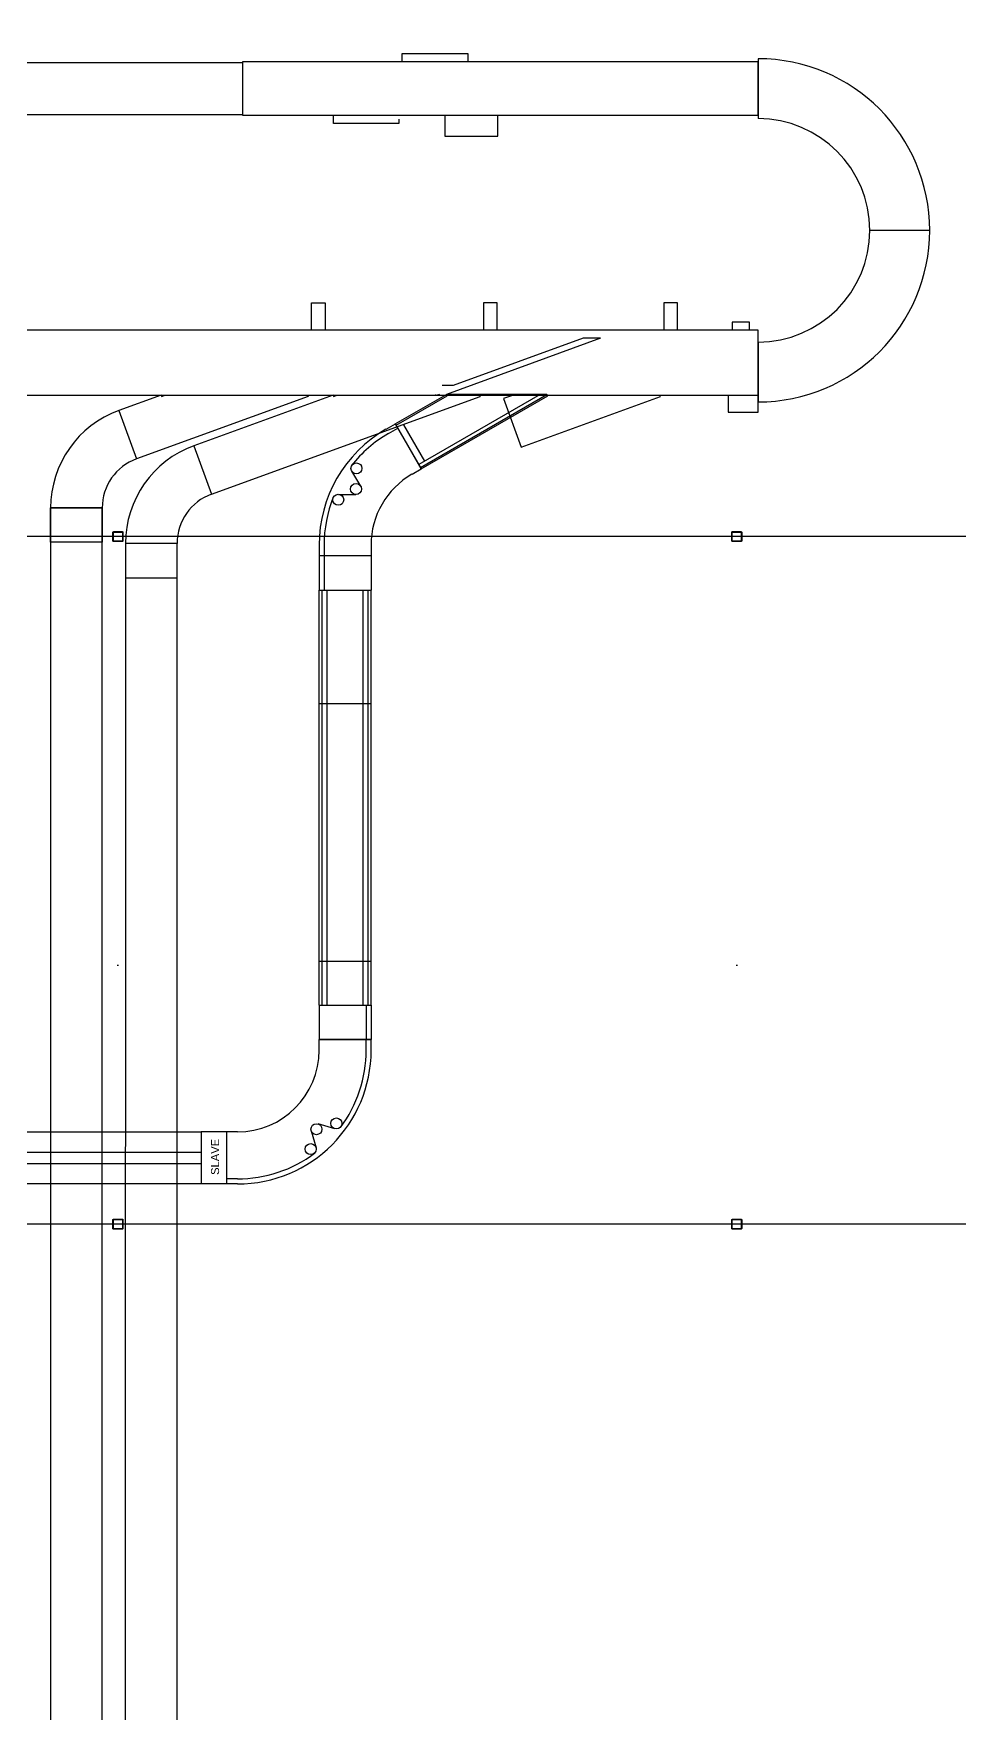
# Model space of a CAD drawing. Header units: millimetres. Extents: x 626570 to 643256, y 6233 to 11343.
# Drawn here: x 641725 to 642371, y 9105 to 10278 of the extents above; entities that cross this region are included whole.
import ezdxf

# ---------------------------------------------------------------- set-up
doc = ezdxf.new("R2010")
doc.units = ezdxf.units.MM
doc.header["$LTSCALE"] = 4000
doc.header["$MEASUREMENT"] = 0
doc.linetypes.add('DASHDOT', pattern=[1, 0.5, -0.25, 0, -0.25])
doc.linetypes.add('DASHED', pattern=[0.75, 0.5, -0.25])
doc.layers.get('0').update_dxf_attribs({"linetype": 'CONTINUOUS'})
for name, color, linetype in [('CALLOUTS', 7, 'CONTINUOUS'), ('MASTERFOUNDATION_1', 4, 'DASHDOT'), ('MASTERFOUNDATION_25', 7, 'CONTINUOUS'), ('RAP-NEW-20FT6', 4, 'CONTINUOUS'), ('RCD_DETAILS', 4, 'CONTINUOUS'), ('SORTER', 4, 'CONTINUOUS')]:
    doc.layers.add(name, color=color, linetype=linetype)
doc.styles.add('RAPISTAN', font='arial.ttf')

# ---------------------------------------------------------------- blocks, each defined once
blk = doc.blocks.new('36-1102')
for p, q in [((0, 4), (144, 4)), ((0, -4), (144, -4))]:
    blk.add_line(p, q)
blk.add_lwpolyline([(0, 18.125), (144, 18.125), (144, -18.125), (0, -18.125)], close=True)
blk = doc.blocks.new('36-996-90')
for p, q in [((75.2, 100.9), (82.8, 100.9)), ((75.2, 97.4), (82.8, 97.4)), ((82.8, 64.6), (82.8, 100.9)), ((23.7, 63.8), (20.3, 75.6)), ((7.2, 62.4), (18.9, 59)), ((75.2, 64.6), (82.8, 64.6)), ((-18.1, 7.5), (-18.1, 0)), ((18.1, 0), (-18.1, 0)), ((-14.6, 7.5), (-14.6, 0)), ((18.1, 7.5), (18.1, 0))]:
    blk.add_line(p, q)
for centre in [(24, 76.6), (6.1, 58.7), (20, 62.7)]:
    blk.add_circle(centre, 3.85)
for radius, start, end in [(93.4, 90, 180), (89.9, 90, 126.8447), (89.9, 143.1553, 180), (57.1, 90, 180)]:
    blk.add_arc((75.2, 7.5), radius, start, end)
blk = doc.blocks.new('K0074-10BCX')
at = {"ltscale": 0.25}
for p, q in [((-41.2, 0), (-41.2, -36.2)), ((-41.2, 0), (0, 0)), ((60.8, -35.1), (0, 0)), ((0, 0), (0, -1.1)), ((-41.2, -1.1), (0, -1.1)), ((-41.2, -35.1), (60.8, -35.1)), ((60.8, -36.2), (60.8, -35.1)), ((-41.2, -36.2), (60.8, -36.2))]:
    blk.add_line(p, q, dxfattribs=at)
blk = doc.blocks.new('36-996-60')
for p, q in [((28.6, 88.4), (35.1, 92.1)), ((30.3, 85.3), (36.8, 89.1)), ((53.2, 60.7), (35.1, 92.1)), ((10.9, 48.6), (4.6, 59)), ((46.7, 57), (53.2, 60.7)), ((-4.7, 42.9), (7.5, 42.7)), ((-18.1, 7.5), (-18.1, 0)), ((18.1, 0), (-18.1, 0)), ((-14.6, 7.5), (-14.6, 0)), ((18.1, 7.5), (18.1, 0))]:
    blk.add_line(p, q)
for centre in [(7.9, 61), (7.6, 46.6), (-4.8, 39.1)]:
    blk.add_circle(centre, 3.85)
for radius, start, end in [(93.4, 120, 180), (89.9, 120, 141.8447), (57.1, 120, 180), (89.9, 158.1553, 180)]:
    blk.add_arc((75.2, 7.5), radius, start, end)
blk = doc.blocks.new('A$C74486B7B')
at = {"layer": 'RAP-NEW-20FT6', "linetype": 'DASHED'}
blk.add_line((3452.4, 290.9), (3344.9, 251.7), dxfattribs=at)
at = {"layer": 'RAP-NEW-20FT6', "linetype": 'Continuous'}
blk.add_line((3440.4, 290.9), (3349.7, 257.9), dxfattribs=at)
at = {"layer": 'RAP-NEW-20FT6', "ltscale": 0.25}
for p, q in [((3410.4, 251.7), (3325.7, 202.8)), ((3315, 230.4), (3329.6, 205.1)), ((3256.1, 139), (3256.1, 115)), ((3259.6, 139), (3259.6, 115)), ((3292.4, 139), (3292.4, 115)), ((3256.1, -174.6), (3256.1, 115)), ((3256.1, 115), (3292.4, 115)), ((3258.1, -174.6), (3258.1, 115)), ((3261.6, -174.6), (3261.6, 115)), ((3286.9, -174.6), (3286.9, 115)), ((3290.4, -174.6), (3290.4, 115)), ((3292.4, -174.6), (3292.4, 115)), ((3256.1, 35.9), (3292.4, 35.9)), ((3256.1, -144.1), (3292.4, -144.1)), ((3256.1, -174.6), (3256.1, -198.6)), ((3256.1, -174.6), (3292.4, -174.6)), ((3288.9, -174.6), (3288.9, -198.6)), ((3292.4, -174.6), (3292.4, -198.6)), ((3292.4, -198.6), (3256.1, -198.6)), ((3173.6, -263.2), (3173.6, -299.5)), ((3191.5, -263.2), (3173.6, -263.2)), ((3191.5, -299.5), (3173.6, -299.5))]:
    blk.add_line(p, q, dxfattribs=at)
at = {"layer": 'RAP-NEW-20FT6'}
for p, q in [((3337.7, 250.8), (3337.4, 251.7)), ((3340.2, 251.7), (3337.7, 250.8)), ((3349.7, 257.9), (3341.9, 257.9))]:
    blk.add_line(p, q, dxfattribs=at)
at = {"layer": 'RCD_DETAILS', "color": 8, "linetype": 'DASHED'}
blk.add_line((3452.4, 290.9), (3440.4, 290.9), dxfattribs=at)
at = {"layer": 'RAP-NEW-20FT6', "ltscale": 0.25}
for name, p, rotation in [('K0074-10BCX', (3344.9, 251.7), 29.99999999999996), ('36-996-90', (3274.2, -198.6), 180)]:
    blk.add_blockref(name, p, dxfattribs=dict(at, rotation=rotation))
for name, p in [('36-996-60', (3274.2, 139)), ('36-1102', (3029.6, -281.3))]:
    blk.add_blockref(name, p, dxfattribs=at)
at = {"layer": 'RAP-NEW-20FT6', "ltscale": 0.25, "style": 'RAPISTAN'}
blk.add_text('SLAVE', height=5.59, rotation=90, dxfattribs=at).set_placement((3186.2, -293.2))

msp = doc.modelspace()

# ---------------------------------------------------------------- linework, layer by layer
at = {"layer": 'MASTERFOUNDATION_1', "linetype": 'DASHDOT'}
for p, q in [((641784, 6627.5), (641784, 11123.2)), ((642216, 6627.5), (642216, 11123.2)), ((643023.9, 9926.6), (626796.6, 9926.6)), ((643023.9, 9446.6), (626796.6, 9446.6))]:
    msp.add_line(p, q, dxfattribs=at)
at = {"layer": 'MASTERFOUNDATION_25', "linetype": 'Continuous', "flags": 128}
for points in [[(641781.1, 9930.1), (641786.9, 9930.1), (641786.9, 9930.1), (641786.9, 9930.1), (641786.9, 9930.1), (641786.9, 9930.1), (641787, 9930.1), (641787, 9930.1), (641787, 9930.1), (641787, 9930.1), (641787, 9930.1), (641787.1, 9930.1), (641787.1, 9930.1), (641787.1, 9930.1), (641787.1, 9930), (641787.1, 9930), (641787.2, 9930), (641787.2, 9930), (641787.2, 9930), (641787.2, 9930), (641787.2, 9930), (641787.3, 9930), (641787.3, 9929.9), (641787.3, 9929.9), (641787.3, 9929.9), (641787.3, 9929.9), (641787.3, 9929.9), (641787.3, 9929.9), (641787.4, 9929.9), (641787.4, 9929.8), (641787.4, 9929.8), (641787.4, 9929.8), (641787.4, 9929.8), (641787.4, 9929.8), (641787.4, 9929.7), (641787.4, 9929.7), (641787.4, 9929.7), (641787.4, 9929.7), (641787.5, 9929.7), (641787.5, 9929.6), (641787.5, 9929.6), (641787.5, 9929.6), (641787.5, 9929.6), (641787.5, 9929.6), (641787.5, 9929.5), (641787.5, 9929.5), (641787.5, 9929.5), (641787.5, 9923.7), (641787.5, 9923.7), (641787.5, 9923.7), (641787.5, 9923.7), (641787.5, 9923.6), (641787.5, 9923.6), (641787.5, 9923.6), (641787.5, 9923.6), (641787.5, 9923.6), (641787.4, 9923.5), (641787.4, 9923.5), (641787.4, 9923.5), (641787.4, 9923.5), (641787.4, 9923.5), (641787.4, 9923.4), (641787.4, 9923.4), (641787.4, 9923.4), (641787.4, 9923.4), (641787.4, 9923.4), (641787.3, 9923.3), (641787.3, 9923.3), (641787.3, 9923.3), (641787.3, 9923.3), (641787.3, 9923.3), (641787.3, 9923.3), (641787.3, 9923.3), (641787.2, 9923.2), (641787.2, 9923.2), (641787.2, 9923.2), (641787.2, 9923.2), (641787.2, 9923.2), (641787.1, 9923.2), (641787.1, 9923.2), (641787.1, 9923.2), (641787.1, 9923.2), (641787.1, 9923.1), (641787, 9923.1), (641787, 9923.1), (641787, 9923.1), (641787, 9923.1), (641787, 9923.1), (641786.9, 9923.1), (641786.9, 9923.1), (641786.9, 9923.1), (641786.9, 9923.1), (641786.9, 9923.1), (641781.1, 9923.1), (641781.1, 9923.1), (641781.1, 9923.1), (641781, 9923.1), (641781, 9923.1), (641781, 9923.1), (641781, 9923.1), (641780.9, 9923.1), (641780.9, 9923.1), (641780.9, 9923.1), (641780.9, 9923.1), (641780.9, 9923.2), (641780.8, 9923.2), (641780.8, 9923.2), (641780.8, 9923.2), (641780.8, 9923.2), (641780.8, 9923.2), (641780.8, 9923.2), (641780.7, 9923.2), (641780.7, 9923.2), (641780.7, 9923.3), (641780.7, 9923.3), (641780.7, 9923.3), (641780.7, 9923.3), (641780.6, 9923.3), (641780.6, 9923.3), (641780.6, 9923.3), (641780.6, 9923.4), (641780.6, 9923.4), (641780.6, 9923.4), (641780.6, 9923.4), (641780.5, 9923.4), (641780.5, 9923.5), (641780.5, 9923.5), (641780.5, 9923.5), (641780.5, 9923.5), (641780.5, 9923.5), (641780.5, 9923.6), (641780.5, 9923.6), (641780.5, 9923.6), (641780.5, 9923.6), (641780.5, 9923.6), (641780.5, 9923.7), (641780.5, 9923.7), (641780.5, 9923.7), (641780.5, 9923.7), (641780.5, 9929.5), (641780.5, 9929.5), (641780.5, 9929.5), (641780.5, 9929.6), (641780.5, 9929.6), (641780.5, 9929.6), (641780.5, 9929.6), (641780.5, 9929.6), (641780.5, 9929.7), (641780.5, 9929.7), (641780.5, 9929.7), (641780.5, 9929.7), (641780.5, 9929.7), (641780.5, 9929.8), (641780.5, 9929.8), (641780.6, 9929.8), (641780.6, 9929.8), (641780.6, 9929.8), (641780.6, 9929.9), (641780.6, 9929.9), (641780.6, 9929.9), (641780.6, 9929.9), (641780.7, 9929.9), (641780.7, 9929.9), (641780.7, 9929.9), (641780.7, 9930), (641780.7, 9930), (641780.7, 9930), (641780.8, 9930), (641780.8, 9930), (641780.8, 9930), (641780.8, 9930), (641780.8, 9930), (641780.8, 9930.1), (641780.9, 9930.1), (641780.9, 9930.1), (641780.9, 9930.1), (641780.9, 9930.1), (641780.9, 9930.1), (641781, 9930.1), (641781, 9930.1), (641781, 9930.1), (641781, 9930.1), (641781.1, 9930.1), (641781.1, 9930.1), (641781.1, 9930.1)], [(641781.1, 9929.8), (641786.9, 9929.8), (641786.9, 9929.8), (641786.9, 9929.8), (641786.9, 9929.8), (641786.9, 9929.8), (641786.9, 9929.8), (641786.9, 9929.8), (641786.9, 9929.8), (641786.9, 9929.8), (641787, 9929.8), (641787, 9929.8), (641787, 9929.8), (641787, 9929.8), (641787, 9929.8), (641787, 9929.8), (641787, 9929.8), (641787, 9929.7), (641787, 9929.7), (641787, 9929.7), (641787, 9929.7), (641787.1, 9929.7), (641787.1, 9929.7), (641787.1, 9929.7), (641787.1, 9929.7), (641787.1, 9929.7), (641787.1, 9929.7), (641787.1, 9929.7), (641787.1, 9929.7), (641787.1, 9929.7), (641787.1, 9929.7), (641787.1, 9929.6), (641787.1, 9929.6), (641787.1, 9929.6), (641787.1, 9929.6), (641787.1, 9929.6), (641787.1, 9929.6), (641787.1, 9929.6), (641787.2, 9929.6), (641787.2, 9929.6), (641787.2, 9929.6), (641787.2, 9929.5), (641787.2, 9929.5), (641787.2, 9929.5), (641787.2, 9929.5), (641787.2, 9929.5), (641787.2, 9929.5), (641787.2, 9923.7), (641787.2, 9923.7), (641787.2, 9923.7), (641787.2, 9923.7), (641787.2, 9923.7), (641787.2, 9923.7), (641787.2, 9923.7), (641787.2, 9923.7), (641787.2, 9923.6), (641787.1, 9923.6), (641787.1, 9923.6), (641787.1, 9923.6), (641787.1, 9923.6), (641787.1, 9923.6), (641787.1, 9923.6), (641787.1, 9923.6), (641787.1, 9923.6), (641787.1, 9923.6), (641787.1, 9923.5), (641787.1, 9923.5), (641787.1, 9923.5), (641787.1, 9923.5), (641787.1, 9923.5), (641787.1, 9923.5), (641787.1, 9923.5), (641787.1, 9923.5), (641787, 9923.5), (641787, 9923.5), (641787, 9923.5), (641787, 9923.5), (641787, 9923.5), (641787, 9923.5), (641787, 9923.5), (641787, 9923.4), (641787, 9923.4), (641787, 9923.4), (641787, 9923.4), (641786.9, 9923.4), (641786.9, 9923.4), (641786.9, 9923.4), (641786.9, 9923.4), (641786.9, 9923.4), (641786.9, 9923.4), (641786.9, 9923.4), (641786.9, 9923.4), (641786.9, 9923.4), (641781.1, 9923.4), (641781.1, 9923.4), (641781.1, 9923.4), (641781.1, 9923.4), (641781.1, 9923.4), (641781, 9923.4), (641781, 9923.4), (641781, 9923.4), (641781, 9923.4), (641781, 9923.4), (641781, 9923.4), (641781, 9923.4), (641781, 9923.4), (641781, 9923.5), (641781, 9923.5), (641780.9, 9923.5), (641780.9, 9923.5), (641780.9, 9923.5), (641780.9, 9923.5), (641780.9, 9923.5), (641780.9, 9923.5), (641780.9, 9923.5), (641780.9, 9923.5), (641780.9, 9923.5), (641780.9, 9923.5), (641780.9, 9923.5), (641780.9, 9923.5), (641780.8, 9923.5), (641780.8, 9923.6), (641780.8, 9923.6), (641780.8, 9923.6), (641780.8, 9923.6), (641780.8, 9923.6), (641780.8, 9923.6), (641780.8, 9923.6), (641780.8, 9923.6), (641780.8, 9923.6), (641780.8, 9923.6), (641780.8, 9923.7), (641780.8, 9923.7), (641780.8, 9923.7), (641780.8, 9923.7), (641780.8, 9923.7), (641780.8, 9923.7), (641780.8, 9923.7), (641780.8, 9923.7), (641780.8, 9929.5), (641780.8, 9929.5), (641780.8, 9929.5), (641780.8, 9929.5), (641780.8, 9929.5), (641780.8, 9929.5), (641780.8, 9929.6), (641780.8, 9929.6), (641780.8, 9929.6), (641780.8, 9929.6), (641780.8, 9929.6), (641780.8, 9929.6), (641780.8, 9929.6), (641780.8, 9929.6), (641780.8, 9929.6), (641780.8, 9929.6), (641780.8, 9929.7), (641780.8, 9929.7), (641780.8, 9929.7), (641780.9, 9929.7), (641780.9, 9929.7), (641780.9, 9929.7), (641780.9, 9929.7), (641780.9, 9929.7), (641780.9, 9929.7), (641780.9, 9929.7), (641780.9, 9929.7), (641780.9, 9929.7), (641780.9, 9929.7), (641780.9, 9929.7), (641780.9, 9929.8), (641781, 9929.8), (641781, 9929.8), (641781, 9929.8), (641781, 9929.8), (641781, 9929.8), (641781, 9929.8), (641781, 9929.8), (641781, 9929.8), (641781, 9929.8), (641781, 9929.8), (641781.1, 9929.8), (641781.1, 9929.8), (641781.1, 9929.8), (641781.1, 9929.8), (641781.1, 9929.8)], [(642213.1, 9930.1), (642218.9, 9930.1), (642218.9, 9930.1), (642218.9, 9930.1), (642218.9, 9930.1), (642219, 9930.1), (642219, 9930.1), (642219, 9930.1), (642219, 9930.1), (642219, 9930.1), (642219.1, 9930.1), (642219.1, 9930.1), (642219.1, 9930.1), (642219.1, 9930.1), (642219.1, 9930), (642219.2, 9930), (642219.2, 9930), (642219.2, 9930), (642219.2, 9930), (642219.2, 9930), (642219.2, 9930), (642219.3, 9930), (642219.3, 9929.9), (642219.3, 9929.9), (642219.3, 9929.9), (642219.3, 9929.9), (642219.3, 9929.9), (642219.4, 9929.9), (642219.4, 9929.9), (642219.4, 9929.8), (642219.4, 9929.8), (642219.4, 9929.8), (642219.4, 9929.8), (642219.4, 9929.8), (642219.4, 9929.7), (642219.4, 9929.7), (642219.4, 9929.7), (642219.5, 9929.7), (642219.5, 9929.7), (642219.5, 9929.6), (642219.5, 9929.6), (642219.5, 9929.6), (642219.5, 9929.6), (642219.5, 9929.6), (642219.5, 9929.5), (642219.5, 9929.5), (642219.5, 9929.5), (642219.5, 9923.7), (642219.5, 9923.7), (642219.5, 9923.7), (642219.5, 9923.7), (642219.5, 9923.6), (642219.5, 9923.6), (642219.5, 9923.6), (642219.5, 9923.6), (642219.5, 9923.6), (642219.5, 9923.5), (642219.4, 9923.5), (642219.4, 9923.5), (642219.4, 9923.5), (642219.4, 9923.5), (642219.4, 9923.4), (642219.4, 9923.4), (642219.4, 9923.4), (642219.4, 9923.4), (642219.4, 9923.4), (642219.4, 9923.3), (642219.3, 9923.3), (642219.3, 9923.3), (642219.3, 9923.3), (642219.3, 9923.3), (642219.3, 9923.3), (642219.3, 9923.3), (642219.2, 9923.2), (642219.2, 9923.2), (642219.2, 9923.2), (642219.2, 9923.2), (642219.2, 9923.2), (642219.2, 9923.2), (642219.1, 9923.2), (642219.1, 9923.2), (642219.1, 9923.2), (642219.1, 9923.1), (642219.1, 9923.1), (642219, 9923.1), (642219, 9923.1), (642219, 9923.1), (642219, 9923.1), (642219, 9923.1), (642218.9, 9923.1), (642218.9, 9923.1), (642218.9, 9923.1), (642218.9, 9923.1), (642213.1, 9923.1), (642213.1, 9923.1), (642213.1, 9923.1), (642213, 9923.1), (642213, 9923.1), (642213, 9923.1), (642213, 9923.1), (642213, 9923.1), (642212.9, 9923.1), (642212.9, 9923.1), (642212.9, 9923.1), (642212.9, 9923.2), (642212.9, 9923.2), (642212.8, 9923.2), (642212.8, 9923.2), (642212.8, 9923.2), (642212.8, 9923.2), (642212.8, 9923.2), (642212.7, 9923.2), (642212.7, 9923.2), (642212.7, 9923.3), (642212.7, 9923.3), (642212.7, 9923.3), (642212.7, 9923.3), (642212.6, 9923.3), (642212.6, 9923.3), (642212.6, 9923.3), (642212.6, 9923.4), (642212.6, 9923.4), (642212.6, 9923.4), (642212.6, 9923.4), (642212.6, 9923.4), (642212.5, 9923.5), (642212.5, 9923.5), (642212.5, 9923.5), (642212.5, 9923.5), (642212.5, 9923.5), (642212.5, 9923.6), (642212.5, 9923.6), (642212.5, 9923.6), (642212.5, 9923.6), (642212.5, 9923.6), (642212.5, 9923.7), (642212.5, 9923.7), (642212.5, 9923.7), (642212.5, 9923.7), (642212.5, 9929.5), (642212.5, 9929.5), (642212.5, 9929.5), (642212.5, 9929.6), (642212.5, 9929.6), (642212.5, 9929.6), (642212.5, 9929.6), (642212.5, 9929.6), (642212.5, 9929.7), (642212.5, 9929.7), (642212.5, 9929.7), (642212.5, 9929.7), (642212.5, 9929.7), (642212.5, 9929.8), (642212.6, 9929.8), (642212.6, 9929.8), (642212.6, 9929.8), (642212.6, 9929.8), (642212.6, 9929.9), (642212.6, 9929.9), (642212.6, 9929.9), (642212.6, 9929.9), (642212.7, 9929.9), (642212.7, 9929.9), (642212.7, 9929.9), (642212.7, 9930), (642212.7, 9930), (642212.7, 9930), (642212.8, 9930), (642212.8, 9930), (642212.8, 9930), (642212.8, 9930), (642212.8, 9930), (642212.9, 9930.1), (642212.9, 9930.1), (642212.9, 9930.1), (642212.9, 9930.1), (642212.9, 9930.1), (642213, 9930.1), (642213, 9930.1), (642213, 9930.1), (642213, 9930.1), (642213, 9930.1), (642213.1, 9930.1), (642213.1, 9930.1), (642213.1, 9930.1)], [(642213.1, 9929.8), (642218.9, 9929.8), (642218.9, 9929.8), (642218.9, 9929.8), (642218.9, 9929.8), (642218.9, 9929.8), (642218.9, 9929.8), (642218.9, 9929.8), (642218.9, 9929.8), (642218.9, 9929.8), (642219, 9929.8), (642219, 9929.8), (642219, 9929.8), (642219, 9929.8), (642219, 9929.8), (642219, 9929.8), (642219, 9929.8), (642219, 9929.7), (642219, 9929.7), (642219, 9929.7), (642219.1, 9929.7), (642219.1, 9929.7), (642219.1, 9929.7), (642219.1, 9929.7), (642219.1, 9929.7), (642219.1, 9929.7), (642219.1, 9929.7), (642219.1, 9929.7), (642219.1, 9929.7), (642219.1, 9929.7), (642219.1, 9929.7), (642219.1, 9929.6), (642219.1, 9929.6), (642219.1, 9929.6), (642219.1, 9929.6), (642219.1, 9929.6), (642219.2, 9929.6), (642219.2, 9929.6), (642219.2, 9929.6), (642219.2, 9929.6), (642219.2, 9929.6), (642219.2, 9929.5), (642219.2, 9929.5), (642219.2, 9929.5), (642219.2, 9929.5), (642219.2, 9929.5), (642219.2, 9929.5), (642219.2, 9923.7), (642219.2, 9923.7), (642219.2, 9923.7), (642219.2, 9923.7), (642219.2, 9923.7), (642219.2, 9923.7), (642219.2, 9923.7), (642219.2, 9923.7), (642219.2, 9923.6), (642219.2, 9923.6), (642219.2, 9923.6), (642219.1, 9923.6), (642219.1, 9923.6), (642219.1, 9923.6), (642219.1, 9923.6), (642219.1, 9923.6), (642219.1, 9923.6), (642219.1, 9923.6), (642219.1, 9923.5), (642219.1, 9923.5), (642219.1, 9923.5), (642219.1, 9923.5), (642219.1, 9923.5), (642219.1, 9923.5), (642219.1, 9923.5), (642219.1, 9923.5), (642219.1, 9923.5), (642219, 9923.5), (642219, 9923.5), (642219, 9923.5), (642219, 9923.5), (642219, 9923.5), (642219, 9923.5), (642219, 9923.4), (642219, 9923.4), (642219, 9923.4), (642219, 9923.4), (642218.9, 9923.4), (642218.9, 9923.4), (642218.9, 9923.4), (642218.9, 9923.4), (642218.9, 9923.4), (642218.9, 9923.4), (642218.9, 9923.4), (642218.9, 9923.4), (642218.9, 9923.4), (642213.1, 9923.4), (642213.1, 9923.4), (642213.1, 9923.4), (642213.1, 9923.4), (642213.1, 9923.4), (642213.1, 9923.4), (642213, 9923.4), (642213, 9923.4), (642213, 9923.4), (642213, 9923.4), (642213, 9923.4), (642213, 9923.4), (642213, 9923.4), (642213, 9923.5), (642213, 9923.5), (642213, 9923.5), (642212.9, 9923.5), (642212.9, 9923.5), (642212.9, 9923.5), (642212.9, 9923.5), (642212.9, 9923.5), (642212.9, 9923.5), (642212.9, 9923.5), (642212.9, 9923.5), (642212.9, 9923.5), (642212.9, 9923.5), (642212.9, 9923.5), (642212.9, 9923.5), (642212.9, 9923.6), (642212.8, 9923.6), (642212.8, 9923.6), (642212.8, 9923.6), (642212.8, 9923.6), (642212.8, 9923.6), (642212.8, 9923.6), (642212.8, 9923.6), (642212.8, 9923.6), (642212.8, 9923.6), (642212.8, 9923.7), (642212.8, 9923.7), (642212.8, 9923.7), (642212.8, 9923.7), (642212.8, 9923.7), (642212.8, 9923.7), (642212.8, 9923.7), (642212.8, 9923.7), (642212.8, 9929.5), (642212.8, 9929.5), (642212.8, 9929.5), (642212.8, 9929.5), (642212.8, 9929.5), (642212.8, 9929.5), (642212.8, 9929.6), (642212.8, 9929.6), (642212.8, 9929.6), (642212.8, 9929.6), (642212.8, 9929.6), (642212.8, 9929.6), (642212.8, 9929.6), (642212.8, 9929.6), (642212.8, 9929.6), (642212.8, 9929.6), (642212.8, 9929.7), (642212.9, 9929.7), (642212.9, 9929.7), (642212.9, 9929.7), (642212.9, 9929.7), (642212.9, 9929.7), (642212.9, 9929.7), (642212.9, 9929.7), (642212.9, 9929.7), (642212.9, 9929.7), (642212.9, 9929.7), (642212.9, 9929.7), (642212.9, 9929.7), (642212.9, 9929.7), (642213, 9929.8), (642213, 9929.8), (642213, 9929.8), (642213, 9929.8), (642213, 9929.8), (642213, 9929.8), (642213, 9929.8), (642213, 9929.8), (642213, 9929.8), (642213, 9929.8), (642213.1, 9929.8), (642213.1, 9929.8), (642213.1, 9929.8), (642213.1, 9929.8), (642213.1, 9929.8), (642213.1, 9929.8)], [(641781.1, 9450.1), (641786.9, 9450.1), (641786.9, 9450.1), (641786.9, 9450.1), (641786.9, 9450.1), (641786.9, 9450.1), (641787, 9450.1), (641787, 9450.1), (641787, 9450.1), (641787, 9450.1), (641787, 9450.1), (641787.1, 9450.1), (641787.1, 9450.1), (641787.1, 9450.1), (641787.1, 9450), (641787.1, 9450), (641787.2, 9450), (641787.2, 9450), (641787.2, 9450), (641787.2, 9450), (641787.2, 9450), (641787.3, 9450), (641787.3, 9449.9), (641787.3, 9449.9), (641787.3, 9449.9), (641787.3, 9449.9), (641787.3, 9449.9), (641787.3, 9449.9), (641787.4, 9449.9), (641787.4, 9449.8), (641787.4, 9449.8), (641787.4, 9449.8), (641787.4, 9449.8), (641787.4, 9449.8), (641787.4, 9449.7), (641787.4, 9449.7), (641787.4, 9449.7), (641787.4, 9449.7), (641787.5, 9449.7), (641787.5, 9449.6), (641787.5, 9449.6), (641787.5, 9449.6), (641787.5, 9449.6), (641787.5, 9449.6), (641787.5, 9449.5), (641787.5, 9449.5), (641787.5, 9449.5), (641787.5, 9443.7), (641787.5, 9443.7), (641787.5, 9443.7), (641787.5, 9443.7), (641787.5, 9443.6), (641787.5, 9443.6), (641787.5, 9443.6), (641787.5, 9443.6), (641787.5, 9443.6), (641787.4, 9443.5), (641787.4, 9443.5), (641787.4, 9443.5), (641787.4, 9443.5), (641787.4, 9443.5), (641787.4, 9443.4), (641787.4, 9443.4), (641787.4, 9443.4), (641787.4, 9443.4), (641787.4, 9443.4), (641787.3, 9443.3), (641787.3, 9443.3), (641787.3, 9443.3), (641787.3, 9443.3), (641787.3, 9443.3), (641787.3, 9443.3), (641787.3, 9443.3), (641787.2, 9443.2), (641787.2, 9443.2), (641787.2, 9443.2), (641787.2, 9443.2), (641787.2, 9443.2), (641787.1, 9443.2), (641787.1, 9443.2), (641787.1, 9443.2), (641787.1, 9443.2), (641787.1, 9443.1), (641787, 9443.1), (641787, 9443.1), (641787, 9443.1), (641787, 9443.1), (641787, 9443.1), (641786.9, 9443.1), (641786.9, 9443.1), (641786.9, 9443.1), (641786.9, 9443.1), (641786.9, 9443.1), (641781.1, 9443.1), (641781.1, 9443.1), (641781.1, 9443.1), (641781, 9443.1), (641781, 9443.1), (641781, 9443.1), (641781, 9443.1), (641780.9, 9443.1), (641780.9, 9443.1), (641780.9, 9443.1), (641780.9, 9443.1), (641780.9, 9443.2), (641780.8, 9443.2), (641780.8, 9443.2), (641780.8, 9443.2), (641780.8, 9443.2), (641780.8, 9443.2), (641780.8, 9443.2), (641780.7, 9443.2), (641780.7, 9443.2), (641780.7, 9443.3), (641780.7, 9443.3), (641780.7, 9443.3), (641780.7, 9443.3), (641780.6, 9443.3), (641780.6, 9443.3), (641780.6, 9443.3), (641780.6, 9443.4), (641780.6, 9443.4), (641780.6, 9443.4), (641780.6, 9443.4), (641780.5, 9443.4), (641780.5, 9443.5), (641780.5, 9443.5), (641780.5, 9443.5), (641780.5, 9443.5), (641780.5, 9443.5), (641780.5, 9443.6), (641780.5, 9443.6), (641780.5, 9443.6), (641780.5, 9443.6), (641780.5, 9443.6), (641780.5, 9443.7), (641780.5, 9443.7), (641780.5, 9443.7), (641780.5, 9443.7), (641780.5, 9449.5), (641780.5, 9449.5), (641780.5, 9449.5), (641780.5, 9449.6), (641780.5, 9449.6), (641780.5, 9449.6), (641780.5, 9449.6), (641780.5, 9449.6), (641780.5, 9449.7), (641780.5, 9449.7), (641780.5, 9449.7), (641780.5, 9449.7), (641780.5, 9449.7), (641780.5, 9449.8), (641780.5, 9449.8), (641780.6, 9449.8), (641780.6, 9449.8), (641780.6, 9449.8), (641780.6, 9449.9), (641780.6, 9449.9), (641780.6, 9449.9), (641780.6, 9449.9), (641780.7, 9449.9), (641780.7, 9449.9), (641780.7, 9449.9), (641780.7, 9450), (641780.7, 9450), (641780.7, 9450), (641780.8, 9450), (641780.8, 9450), (641780.8, 9450), (641780.8, 9450), (641780.8, 9450), (641780.8, 9450.1), (641780.9, 9450.1), (641780.9, 9450.1), (641780.9, 9450.1), (641780.9, 9450.1), (641780.9, 9450.1), (641781, 9450.1), (641781, 9450.1), (641781, 9450.1), (641781, 9450.1), (641781.1, 9450.1), (641781.1, 9450.1), (641781.1, 9450.1)], [(641781.1, 9449.8), (641786.9, 9449.8), (641786.9, 9449.8), (641786.9, 9449.8), (641786.9, 9449.8), (641786.9, 9449.8), (641786.9, 9449.8), (641786.9, 9449.8), (641786.9, 9449.8), (641786.9, 9449.8), (641787, 9449.8), (641787, 9449.8), (641787, 9449.8), (641787, 9449.8), (641787, 9449.8), (641787, 9449.8), (641787, 9449.8), (641787, 9449.7), (641787, 9449.7), (641787, 9449.7), (641787, 9449.7), (641787.1, 9449.7), (641787.1, 9449.7), (641787.1, 9449.7), (641787.1, 9449.7), (641787.1, 9449.7), (641787.1, 9449.7), (641787.1, 9449.7), (641787.1, 9449.7), (641787.1, 9449.7), (641787.1, 9449.7), (641787.1, 9449.6), (641787.1, 9449.6), (641787.1, 9449.6), (641787.1, 9449.6), (641787.1, 9449.6), (641787.1, 9449.6), (641787.1, 9449.6), (641787.2, 9449.6), (641787.2, 9449.6), (641787.2, 9449.6), (641787.2, 9449.5), (641787.2, 9449.5), (641787.2, 9449.5), (641787.2, 9449.5), (641787.2, 9449.5), (641787.2, 9449.5), (641787.2, 9443.7), (641787.2, 9443.7), (641787.2, 9443.7), (641787.2, 9443.7), (641787.2, 9443.7), (641787.2, 9443.7), (641787.2, 9443.7), (641787.2, 9443.7), (641787.2, 9443.6), (641787.1, 9443.6), (641787.1, 9443.6), (641787.1, 9443.6), (641787.1, 9443.6), (641787.1, 9443.6), (641787.1, 9443.6), (641787.1, 9443.6), (641787.1, 9443.6), (641787.1, 9443.6), (641787.1, 9443.5), (641787.1, 9443.5), (641787.1, 9443.5), (641787.1, 9443.5), (641787.1, 9443.5), (641787.1, 9443.5), (641787.1, 9443.5), (641787.1, 9443.5), (641787, 9443.5), (641787, 9443.5), (641787, 9443.5), (641787, 9443.5), (641787, 9443.5), (641787, 9443.5), (641787, 9443.5), (641787, 9443.4), (641787, 9443.4), (641787, 9443.4), (641787, 9443.4), (641786.9, 9443.4), (641786.9, 9443.4), (641786.9, 9443.4), (641786.9, 9443.4), (641786.9, 9443.4), (641786.9, 9443.4), (641786.9, 9443.4), (641786.9, 9443.4), (641786.9, 9443.4), (641781.1, 9443.4), (641781.1, 9443.4), (641781.1, 9443.4), (641781.1, 9443.4), (641781.1, 9443.4), (641781, 9443.4), (641781, 9443.4), (641781, 9443.4), (641781, 9443.4), (641781, 9443.4), (641781, 9443.4), (641781, 9443.4), (641781, 9443.4), (641781, 9443.5), (641781, 9443.5), (641780.9, 9443.5), (641780.9, 9443.5), (641780.9, 9443.5), (641780.9, 9443.5), (641780.9, 9443.5), (641780.9, 9443.5), (641780.9, 9443.5), (641780.9, 9443.5), (641780.9, 9443.5), (641780.9, 9443.5), (641780.9, 9443.5), (641780.9, 9443.5), (641780.8, 9443.5), (641780.8, 9443.6), (641780.8, 9443.6), (641780.8, 9443.6), (641780.8, 9443.6), (641780.8, 9443.6), (641780.8, 9443.6), (641780.8, 9443.6), (641780.8, 9443.6), (641780.8, 9443.6), (641780.8, 9443.6), (641780.8, 9443.7), (641780.8, 9443.7), (641780.8, 9443.7), (641780.8, 9443.7), (641780.8, 9443.7), (641780.8, 9443.7), (641780.8, 9443.7), (641780.8, 9443.7), (641780.8, 9449.5), (641780.8, 9449.5), (641780.8, 9449.5), (641780.8, 9449.5), (641780.8, 9449.5), (641780.8, 9449.5), (641780.8, 9449.6), (641780.8, 9449.6), (641780.8, 9449.6), (641780.8, 9449.6), (641780.8, 9449.6), (641780.8, 9449.6), (641780.8, 9449.6), (641780.8, 9449.6), (641780.8, 9449.6), (641780.8, 9449.6), (641780.8, 9449.7), (641780.8, 9449.7), (641780.8, 9449.7), (641780.9, 9449.7), (641780.9, 9449.7), (641780.9, 9449.7), (641780.9, 9449.7), (641780.9, 9449.7), (641780.9, 9449.7), (641780.9, 9449.7), (641780.9, 9449.7), (641780.9, 9449.7), (641780.9, 9449.7), (641780.9, 9449.7), (641780.9, 9449.8), (641781, 9449.8), (641781, 9449.8), (641781, 9449.8), (641781, 9449.8), (641781, 9449.8), (641781, 9449.8), (641781, 9449.8), (641781, 9449.8), (641781, 9449.8), (641781, 9449.8), (641781.1, 9449.8), (641781.1, 9449.8), (641781.1, 9449.8), (641781.1, 9449.8), (641781.1, 9449.8)], [(642213.1, 9450.1), (642218.9, 9450.1), (642218.9, 9450.1), (642218.9, 9450.1), (642218.9, 9450.1), (642219, 9450.1), (642219, 9450.1), (642219, 9450.1), (642219, 9450.1), (642219, 9450.1), (642219.1, 9450.1), (642219.1, 9450.1), (642219.1, 9450.1), (642219.1, 9450.1), (642219.1, 9450), (642219.2, 9450), (642219.2, 9450), (642219.2, 9450), (642219.2, 9450), (642219.2, 9450), (642219.2, 9450), (642219.3, 9450), (642219.3, 9449.9), (642219.3, 9449.9), (642219.3, 9449.9), (642219.3, 9449.9), (642219.3, 9449.9), (642219.4, 9449.9), (642219.4, 9449.9), (642219.4, 9449.8), (642219.4, 9449.8), (642219.4, 9449.8), (642219.4, 9449.8), (642219.4, 9449.8), (642219.4, 9449.7), (642219.4, 9449.7), (642219.4, 9449.7), (642219.5, 9449.7), (642219.5, 9449.7), (642219.5, 9449.6), (642219.5, 9449.6), (642219.5, 9449.6), (642219.5, 9449.6), (642219.5, 9449.6), (642219.5, 9449.5), (642219.5, 9449.5), (642219.5, 9449.5), (642219.5, 9443.7), (642219.5, 9443.7), (642219.5, 9443.7), (642219.5, 9443.7), (642219.5, 9443.6), (642219.5, 9443.6), (642219.5, 9443.6), (642219.5, 9443.6), (642219.5, 9443.6), (642219.5, 9443.5), (642219.4, 9443.5), (642219.4, 9443.5), (642219.4, 9443.5), (642219.4, 9443.5), (642219.4, 9443.4), (642219.4, 9443.4), (642219.4, 9443.4), (642219.4, 9443.4), (642219.4, 9443.4), (642219.4, 9443.3), (642219.3, 9443.3), (642219.3, 9443.3), (642219.3, 9443.3), (642219.3, 9443.3), (642219.3, 9443.3), (642219.3, 9443.3), (642219.2, 9443.2), (642219.2, 9443.2), (642219.2, 9443.2), (642219.2, 9443.2), (642219.2, 9443.2), (642219.2, 9443.2), (642219.1, 9443.2), (642219.1, 9443.2), (642219.1, 9443.2), (642219.1, 9443.1), (642219.1, 9443.1), (642219, 9443.1), (642219, 9443.1), (642219, 9443.1), (642219, 9443.1), (642219, 9443.1), (642218.9, 9443.1), (642218.9, 9443.1), (642218.9, 9443.1), (642218.9, 9443.1), (642213.1, 9443.1), (642213.1, 9443.1), (642213.1, 9443.1), (642213, 9443.1), (642213, 9443.1), (642213, 9443.1), (642213, 9443.1), (642213, 9443.1), (642212.9, 9443.1), (642212.9, 9443.1), (642212.9, 9443.1), (642212.9, 9443.2), (642212.9, 9443.2), (642212.8, 9443.2), (642212.8, 9443.2), (642212.8, 9443.2), (642212.8, 9443.2), (642212.8, 9443.2), (642212.7, 9443.2), (642212.7, 9443.2), (642212.7, 9443.3), (642212.7, 9443.3), (642212.7, 9443.3), (642212.7, 9443.3), (642212.6, 9443.3), (642212.6, 9443.3), (642212.6, 9443.3), (642212.6, 9443.4), (642212.6, 9443.4), (642212.6, 9443.4), (642212.6, 9443.4), (642212.6, 9443.4), (642212.5, 9443.5), (642212.5, 9443.5), (642212.5, 9443.5), (642212.5, 9443.5), (642212.5, 9443.5), (642212.5, 9443.6), (642212.5, 9443.6), (642212.5, 9443.6), (642212.5, 9443.6), (642212.5, 9443.6), (642212.5, 9443.7), (642212.5, 9443.7), (642212.5, 9443.7), (642212.5, 9443.7), (642212.5, 9449.5), (642212.5, 9449.5), (642212.5, 9449.5), (642212.5, 9449.6), (642212.5, 9449.6), (642212.5, 9449.6), (642212.5, 9449.6), (642212.5, 9449.6), (642212.5, 9449.7), (642212.5, 9449.7), (642212.5, 9449.7), (642212.5, 9449.7), (642212.5, 9449.7), (642212.5, 9449.8), (642212.6, 9449.8), (642212.6, 9449.8), (642212.6, 9449.8), (642212.6, 9449.8), (642212.6, 9449.9), (642212.6, 9449.9), (642212.6, 9449.9), (642212.6, 9449.9), (642212.7, 9449.9), (642212.7, 9449.9), (642212.7, 9449.9), (642212.7, 9450), (642212.7, 9450), (642212.7, 9450), (642212.8, 9450), (642212.8, 9450), (642212.8, 9450), (642212.8, 9450), (642212.8, 9450), (642212.9, 9450.1), (642212.9, 9450.1), (642212.9, 9450.1), (642212.9, 9450.1), (642212.9, 9450.1), (642213, 9450.1), (642213, 9450.1), (642213, 9450.1), (642213, 9450.1), (642213, 9450.1), (642213.1, 9450.1), (642213.1, 9450.1), (642213.1, 9450.1)], [(642213.1, 9449.8), (642218.9, 9449.8), (642218.9, 9449.8), (642218.9, 9449.8), (642218.9, 9449.8), (642218.9, 9449.8), (642218.9, 9449.8), (642218.9, 9449.8), (642218.9, 9449.8), (642218.9, 9449.8), (642219, 9449.8), (642219, 9449.8), (642219, 9449.8), (642219, 9449.8), (642219, 9449.8), (642219, 9449.8), (642219, 9449.8), (642219, 9449.7), (642219, 9449.7), (642219, 9449.7), (642219.1, 9449.7), (642219.1, 9449.7), (642219.1, 9449.7), (642219.1, 9449.7), (642219.1, 9449.7), (642219.1, 9449.7), (642219.1, 9449.7), (642219.1, 9449.7), (642219.1, 9449.7), (642219.1, 9449.7), (642219.1, 9449.7), (642219.1, 9449.6), (642219.1, 9449.6), (642219.1, 9449.6), (642219.1, 9449.6), (642219.1, 9449.6), (642219.2, 9449.6), (642219.2, 9449.6), (642219.2, 9449.6), (642219.2, 9449.6), (642219.2, 9449.6), (642219.2, 9449.5), (642219.2, 9449.5), (642219.2, 9449.5), (642219.2, 9449.5), (642219.2, 9449.5), (642219.2, 9449.5), (642219.2, 9443.7), (642219.2, 9443.7), (642219.2, 9443.7), (642219.2, 9443.7), (642219.2, 9443.7), (642219.2, 9443.7), (642219.2, 9443.7), (642219.2, 9443.7), (642219.2, 9443.6), (642219.2, 9443.6), (642219.2, 9443.6), (642219.1, 9443.6), (642219.1, 9443.6), (642219.1, 9443.6), (642219.1, 9443.6), (642219.1, 9443.6), (642219.1, 9443.6), (642219.1, 9443.6), (642219.1, 9443.5), (642219.1, 9443.5), (642219.1, 9443.5), (642219.1, 9443.5), (642219.1, 9443.5), (642219.1, 9443.5), (642219.1, 9443.5), (642219.1, 9443.5), (642219.1, 9443.5), (642219, 9443.5), (642219, 9443.5), (642219, 9443.5), (642219, 9443.5), (642219, 9443.5), (642219, 9443.5), (642219, 9443.4), (642219, 9443.4), (642219, 9443.4), (642219, 9443.4), (642218.9, 9443.4), (642218.9, 9443.4), (642218.9, 9443.4), (642218.9, 9443.4), (642218.9, 9443.4), (642218.9, 9443.4), (642218.9, 9443.4), (642218.9, 9443.4), (642218.9, 9443.4), (642213.1, 9443.4), (642213.1, 9443.4), (642213.1, 9443.4), (642213.1, 9443.4), (642213.1, 9443.4), (642213.1, 9443.4), (642213, 9443.4), (642213, 9443.4), (642213, 9443.4), (642213, 9443.4), (642213, 9443.4), (642213, 9443.4), (642213, 9443.4), (642213, 9443.5), (642213, 9443.5), (642213, 9443.5), (642212.9, 9443.5), (642212.9, 9443.5), (642212.9, 9443.5), (642212.9, 9443.5), (642212.9, 9443.5), (642212.9, 9443.5), (642212.9, 9443.5), (642212.9, 9443.5), (642212.9, 9443.5), (642212.9, 9443.5), (642212.9, 9443.5), (642212.9, 9443.5), (642212.9, 9443.6), (642212.8, 9443.6), (642212.8, 9443.6), (642212.8, 9443.6), (642212.8, 9443.6), (642212.8, 9443.6), (642212.8, 9443.6), (642212.8, 9443.6), (642212.8, 9443.6), (642212.8, 9443.6), (642212.8, 9443.7), (642212.8, 9443.7), (642212.8, 9443.7), (642212.8, 9443.7), (642212.8, 9443.7), (642212.8, 9443.7), (642212.8, 9443.7), (642212.8, 9443.7), (642212.8, 9449.5), (642212.8, 9449.5), (642212.8, 9449.5), (642212.8, 9449.5), (642212.8, 9449.5), (642212.8, 9449.5), (642212.8, 9449.6), (642212.8, 9449.6), (642212.8, 9449.6), (642212.8, 9449.6), (642212.8, 9449.6), (642212.8, 9449.6), (642212.8, 9449.6), (642212.8, 9449.6), (642212.8, 9449.6), (642212.8, 9449.6), (642212.8, 9449.7), (642212.9, 9449.7), (642212.9, 9449.7), (642212.9, 9449.7), (642212.9, 9449.7), (642212.9, 9449.7), (642212.9, 9449.7), (642212.9, 9449.7), (642212.9, 9449.7), (642212.9, 9449.7), (642212.9, 9449.7), (642212.9, 9449.7), (642212.9, 9449.7), (642212.9, 9449.7), (642213, 9449.8), (642213, 9449.8), (642213, 9449.8), (642213, 9449.8), (642213, 9449.8), (642213, 9449.8), (642213, 9449.8), (642213, 9449.8), (642213, 9449.8), (642213, 9449.8), (642213.1, 9449.8), (642213.1, 9449.8), (642213.1, 9449.8), (642213.1, 9449.8), (642213.1, 9449.8), (642213.1, 9449.8)]]:
    msp.add_lwpolyline(points, close=True, dxfattribs=at)
at = {"layer": 'SORTER', "ltscale": 0.25}
for p, q in [((641982.5, 10263.8), (642028.2, 10263.8)), ((641982.5, 10258.1), (641982.5, 10263.8)), ((642028.2, 10263.8), (642028.2, 10258.1)), ((639571.2, 10257.6), (641870.9, 10257.6)), ((642230.9, 10258.1), (641870.9, 10258.1)), ((641870.9, 10258.1), (641870.9, 10220.7)), ((642230.9, 10260.2), (642230.9, 10218.4)), ((642230.9, 10260.2), (642230.9, 10218.4)), ((642230.9, 10220.7), (642230.9, 10258.1)), ((639571.2, 10221.3), (641870.9, 10221.3)), ((641870.9, 10220.7), (642230.9, 10220.7)), ((641934.5, 10215), (641934.5, 10220.7)), ((641980.2, 10215), (641934.5, 10215)), ((641980.2, 10217.9), (641980.2, 10215)), ((642012.2, 10220.7), (642012.2, 10206.2)), ((642049.3, 10206.2), (642049.3, 10220.7)), ((642012.2, 10206.2), (642049.3, 10206.2)), ((642350.7, 10140.4), (642308.9, 10140.4)), ((641919.2, 10089.7), (641928.7, 10089.7)), ((641919.2, 10070.7), (641919.2, 10089.7)), ((641928.7, 10089.7), (641928.7, 10070.7)), ((642039.2, 10089.7), (642039.2, 10070.7)), ((642048.7, 10089.7), (642039.2, 10089.7)), ((642048.7, 10070.7), (642048.7, 10089.7)), ((642165.2, 10089.7), (642165.2, 10070.7)), ((642174.7, 10089.7), (642165.2, 10089.7)), ((642165.2, 10089.7), (642165.2, 10070.7)), ((642174.7, 10089.7), (642165.2, 10089.7)), ((642174.7, 10070.7), (642174.7, 10089.7)), ((642174.7, 10070.7), (642174.7, 10089.7)), ((642212.9, 10076.2), (642212.9, 10070.7)), ((642224.9, 10076.2), (642212.9, 10076.2)), ((642224.9, 10070.7), (642224.9, 10076.2)), ((642230.9, 10070.7), (639553.2, 10070.7)), ((642230.9, 10025.4), (642230.9, 10070.7)), ((642230.9, 10062.4), (642230.9, 10020.6)), ((639553.2, 10025.4), (642230.9, 10025.4)), ((641814.2, 10025.4), (641784.7, 10014.7)), ((641916.8, 10024.5), (641797, 9980.9)), ((641814.2, 10025.4), (641814.5, 10024.5)), ((641814.5, 10024.5), (641817, 10025.4)), ((641934.2, 10025.4), (641837, 9990)), ((641849.3, 9956.3), (642036.8, 10024.5)), ((641916.4, 10025.4), (641916.8, 10024.5)), ((641934.2, 10025.4), (641934.5, 10024.5)), ((641934.5, 10024.5), (641937, 10025.4)), ((642036.4, 10025.4), (642036.8, 10024.5)), ((642060.2, 10025.4), (642053.2, 10022.9)), ((642053.2, 10022.9), (642065.5, 9989.1)), ((642065.5, 9989.1), (642162.8, 10024.5)), ((642162.8, 10024.5), (642162.4, 10025.4)), ((642210, 10025.4), (642210, 10013.4)), ((642230.9, 10013.4), (642230.9, 10025.4)), ((641784.7, 10014.7), (641797, 9980.9)), ((642210, 10013.4), (642230.9, 10013.4)), ((641837, 9990), (641849.3, 9956.3)), ((641737, 9946.6), (641737, 8327.8)), ((641737, 9922.6), (641737, 9946.6)), ((641737, 9946.6), (641772.9, 9946.6)), ((641772.9, 9946.6), (641737, 9946.6)), ((641773.2, 8327.8), (641772.9, 9946.6)), ((641772.9, 9946.6), (641772.9, 9922.6)), ((641772.9, 9922.6), (641737, 9922.6)), ((641789.3, 9921.9), (641789, 8327.7)), ((641825.3, 9921.9), (641789.3, 9921.9)), ((641825.3, 9921.9), (641789.3, 9921.9)), ((641789.3, 9921.9), (641789.3, 9897.9)), ((641825.3, 8327.7), (641825.3, 9921.9)), ((641825.3, 9897.9), (641825.3, 9921.9)), ((641789.3, 9897.9), (641825.3, 9897.9))]:
    msp.add_line(p, q, dxfattribs=at)
for centre, radius, start, end in [((642230.9, 10140.4), 119.8, 270, 90), ((642230.9, 10140.4), 78, 270, 90), ((641809.5, 9946.6), 72.5, 110, 180), ((641809.5, 9946.6), 36.5, 110, 180), ((641861.8, 9921.9), 72.5, 110, 180), ((641861.8, 9921.9), 36.5, 110, 180)]:
    msp.add_arc(centre, radius, start, end, dxfattribs=at)

# ---------------------------------------------------------------- block references
at = {"layer": 'CALLOUTS'}
msp.add_blockref('A$C74486B7B', (638668.4, 9774.2), dxfattribs=at)

doc.saveas('drawing.dxf')
